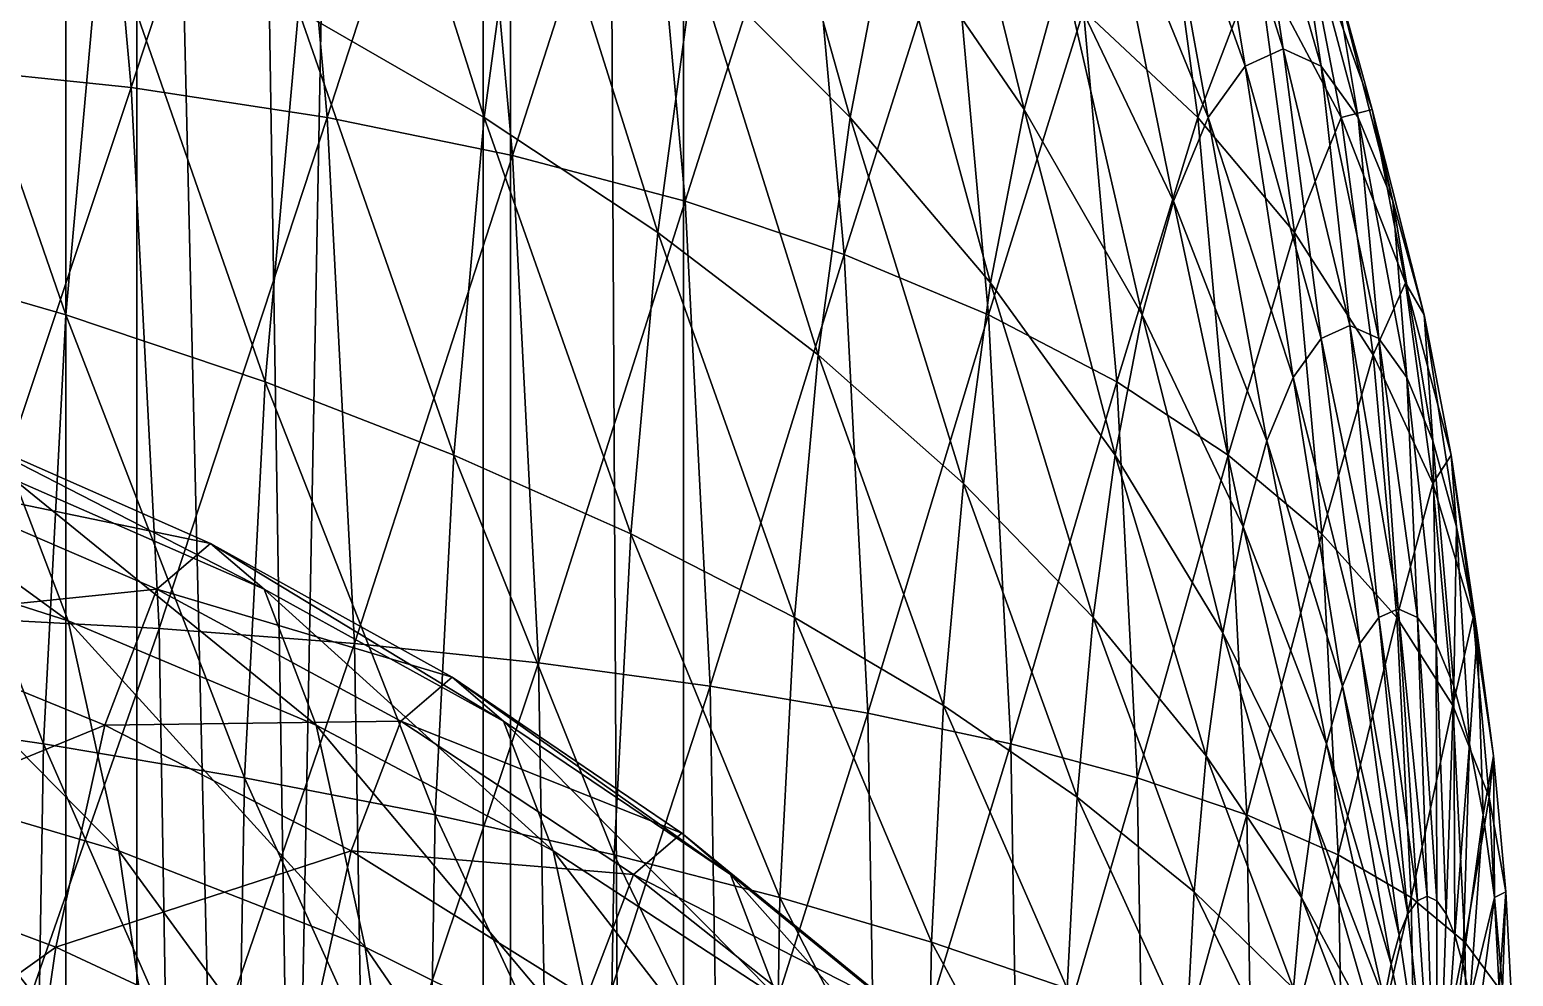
# Model space of a CAD drawing. Header units: metres. Extents: x -1.83 to 1.83, y -2.28 to 6.34.
# Drawn here: x 0.6056 to 0.8735, y 1.2581 to 1.4289 of the extents above; entities that cross this region are included whole.
import ezdxf

# ---------------------------------------------------------------- set-up
doc = ezdxf.new("R2010")
doc.units = ezdxf.units.M

msp = doc.modelspace()

# ---------------------------------------------------------------- linework, layer by layer
at = {"layer": 'Prism 17'}
for points in [[(-0.6875, -1.03535, 0.03927), (0.6875, 2.96465, 0.03927), (0.6875, -1.03535, 0.03927)], [(-0.6875, -1.03535, 0.03927), (-0.6875, 2.96465, 0.03927), (0.6875, 2.96465, 0.03927)], [(0.625, -1.03535, -0.05448), (0.5625, 2.96465, 0.00802), (0.5625, -1.03535, 0.00802)], [(0.625, -1.03535, -0.05448), (0.625, 2.96465, -0.05448), (0.5625, 2.96465, 0.00802)], [(0.6875, -1.03535, 0.03927), (0.625, 2.96465, -0.05448), (0.625, -1.03535, -0.05448)], [(0.6875, -1.03535, 0.03927), (0.6875, 2.96465, 0.03927), (0.625, 2.96465, -0.05448)]]:
    msp.add_3dface(points, dxfattribs=at)
at = {"layer": 'Prism 4'}
for points in [[(0.46953, -1.04699, 0.2558), (0.61219, 4.95301, 0.30215), (0.61219, -1.04699, 0.30215)], [(0.46953, -1.04699, 0.2558), (0.46953, 4.95301, 0.2558), (0.61219, 4.95301, 0.30215)], [(0.69247, -1.04699, 0.05506), (0.54981, 4.95301, 0.0087), (0.54981, -1.04699, 0.0087)], [(0.69247, -1.04699, 0.05506), (0.69247, 4.95301, 0.05506), (0.54981, 4.95301, 0.0087)], [(0.61219, -1.04699, 0.30215), (0.72366, 4.95301, 0.20178), (0.72366, -1.04699, 0.20178)], [(0.61219, -1.04699, 0.30215), (0.61219, 4.95301, 0.30215), (0.72366, 4.95301, 0.20178)], [(0.72366, -1.04699, 0.20178), (0.69247, 4.95301, 0.05506), (0.69247, -1.04699, 0.05506)], [(0.72366, -1.04699, 0.20178), (0.72366, 4.95301, 0.20178), (0.69247, 4.95301, 0.05506)]]:
    msp.add_3dface(points, dxfattribs=at)
at = {"layer": 'Sphere 5'}
for points in [[(0.61575, 1.51001, 0.2049), (0.57849, 1.51568, 0.1698), (0.58689, 1.42233, 0.15979)], [(0.61575, 1.51001, 0.2049), (0.58689, 1.42233, 0.15979), (0.62398, 1.41845, 0.19509)], [(0.65136, 1.50214, 0.24012), (0.61575, 1.51001, 0.2049), (0.62398, 1.41845, 0.19509)], [(0.65136, 1.50214, 0.24012), (0.62398, 1.41845, 0.19509), (0.65937, 1.41307, 0.23058)], [(0.68506, 1.49213, 0.27519), (0.65136, 1.50214, 0.24012), (0.65937, 1.41307, 0.23058)], [(0.68769, 1.41307, 0.59263), (0.65415, 1.43236, 0.57758), (0.66233, 1.49294, 0.56783)], [(0.68506, 1.49213, 0.27519), (0.65937, 1.41307, 0.23058), (0.69278, 1.40622, 0.26599)], [(0.68769, 1.41307, 0.59263), (0.66233, 1.49294, 0.56783), (0.69512, 1.46814, 0.58377)], [(0.71659, 1.48004, 0.30985), (0.68506, 1.49213, 0.27519), (0.69278, 1.40622, 0.26599)], [(0.75373, 1.41307, 0.60724), (0.72567, 1.44144, 0.59694), (0.73385, 1.48386, 0.58719)], [(0.75373, 1.41307, 0.60724), (0.73385, 1.48386, 0.58719), (0.76086, 1.45005, 0.59875)], [(0.71659, 1.48004, 0.30985), (0.69278, 1.40622, 0.26599), (0.72397, 1.39795, 0.30105)], [(0.74571, 1.46598, 0.34382), (0.71659, 1.48004, 0.30985), (0.72397, 1.39795, 0.30105)], [(0.78513, 1.41448, 0.60742), (0.76086, 1.45005, 0.59875), (0.76912, 1.48004, 0.5889)], [(0.78513, 1.41448, 0.60742), (0.76912, 1.48004, 0.5889), (0.79211, 1.43983, 0.5991)], [(0.82504, 1.42233, 0.59103), (0.80807, 1.46995, 0.58008), (0.81656, 1.4738, 0.56996)], [(0.82504, 1.42233, 0.59103), (0.81656, 1.4738, 0.56996), (0.83191, 1.42544, 0.58284)], [(0.83191, 1.42544, 0.58284), (0.81656, 1.4738, 0.56996), (0.82505, 1.46995, 0.55985)], [(0.71903, 1.39231, 0.60484), (0.68769, 1.41307, 0.59263), (0.69512, 1.46814, 0.58377)], [(0.71903, 1.39231, 0.60484), (0.69512, 1.46814, 0.58377), (0.72567, 1.44144, 0.59694)], [(0.80907, 1.46814, 0.44797), (0.79586, 1.43236, 0.4087), (0.8165, 1.41307, 0.43911)], [(0.81837, 1.41307, 0.59897), (0.79984, 1.45851, 0.5899), (0.80807, 1.46995, 0.58008)], [(0.81837, 1.41307, 0.59897), (0.80807, 1.46995, 0.58008), (0.82504, 1.42233, 0.59103)], [(0.82734, 1.44145, 0.47577), (0.80907, 1.46814, 0.44797), (0.8165, 1.41307, 0.43911)], [(0.83878, 1.42233, 0.57465), (0.82505, 1.46995, 0.55985), (0.83329, 1.45851, 0.55003)], [(0.83191, 1.42544, 0.58284), (0.82505, 1.46995, 0.55985), (0.83878, 1.42233, 0.57465)], [(0.61215, 1.37743, 0.56759), (0.57457, 1.38833, 0.54778), (0.58155, 1.46598, 0.53946)], [(0.61215, 1.37743, 0.56759), (0.58155, 1.46598, 0.53946), (0.61868, 1.45005, 0.55981)], [(0.74571, 1.46598, 0.34382), (0.72397, 1.39795, 0.30105), (0.75269, 1.38833, 0.3355)], [(0.7722, 1.45005, 0.37686), (0.74571, 1.46598, 0.34382), (0.75269, 1.38833, 0.3355)], [(0.81212, 1.39795, 0.60642), (0.79211, 1.43983, 0.5991), (0.79984, 1.45851, 0.5899)], [(0.81212, 1.39795, 0.60642), (0.79984, 1.45851, 0.5899), (0.81837, 1.41307, 0.59897)], [(0.84544, 1.41307, 0.56671), (0.83329, 1.45851, 0.55003), (0.84101, 1.43983, 0.54083)], [(0.83878, 1.42233, 0.57465), (0.83329, 1.45851, 0.55003), (0.84544, 1.41307, 0.56671)], [(0.64813, 1.36534, 0.58476), (0.61215, 1.37743, 0.56759), (0.61868, 1.45005, 0.55981)], [(0.64813, 1.36534, 0.58476), (0.61868, 1.45005, 0.55981), (0.65415, 1.43236, 0.57758)], [(0.7722, 1.45005, 0.37686), (0.75269, 1.38833, 0.3355), (0.77873, 1.37743, 0.36907)], [(0.77911, 1.38322, 0.61461), (0.75373, 1.41307, 0.60724), (0.76086, 1.45005, 0.59875)], [(0.77911, 1.38322, 0.61461), (0.76086, 1.45005, 0.59875), (0.78513, 1.41448, 0.60742)], [(0.79586, 1.43236, 0.4087), (0.7722, 1.45005, 0.37686), (0.77873, 1.37743, 0.36907)], [(0.83523, 1.45005, 0.51011), (0.82734, 1.44145, 0.47577), (0.84236, 1.41307, 0.50161)], [(0.84799, 1.41448, 0.53251), (0.83523, 1.45005, 0.51011), (0.84236, 1.41307, 0.50161)], [(0.84101, 1.43983, 0.54083), (0.83523, 1.45005, 0.51011), (0.84799, 1.41448, 0.53251)], [(0.74795, 1.37023, 0.61414), (0.71903, 1.39231, 0.60484), (0.72567, 1.44144, 0.59694)], [(0.74795, 1.37023, 0.61414), (0.72567, 1.44144, 0.59694), (0.75373, 1.41307, 0.60724)], [(0.82734, 1.44145, 0.47577), (0.8165, 1.41307, 0.43911), (0.83398, 1.39231, 0.46786)], [(0.84236, 1.41307, 0.50161), (0.82734, 1.44145, 0.47577), (0.83398, 1.39231, 0.46786)], [(0.80647, 1.37743, 0.61315), (0.78513, 1.41448, 0.60742), (0.79211, 1.43983, 0.5991)], [(0.80647, 1.37743, 0.61315), (0.79211, 1.43983, 0.5991), (0.81212, 1.39795, 0.60642)], [(0.85169, 1.39795, 0.55926), (0.84101, 1.43983, 0.54083), (0.84799, 1.41448, 0.53251)], [(0.84544, 1.41307, 0.56671), (0.84101, 1.43983, 0.54083), (0.85169, 1.39795, 0.55926)], [(0.68221, 1.35214, 0.59916), (0.64813, 1.36534, 0.58476), (0.65415, 1.43236, 0.57758)], [(0.68221, 1.35214, 0.59916), (0.65415, 1.43236, 0.57758), (0.68769, 1.41307, 0.59263)], [(0.79586, 1.43236, 0.4087), (0.77873, 1.37743, 0.36907), (0.80188, 1.36534, 0.40152)], [(0.8165, 1.41307, 0.43911), (0.79586, 1.43236, 0.4087), (0.80188, 1.36534, 0.40152)], [(0.83877, 1.37316, 0.59915), (0.82504, 1.42233, 0.59103), (0.83191, 1.42544, 0.58284)], [(0.83877, 1.37316, 0.59915), (0.83191, 1.42544, 0.58284), (0.84397, 1.37552, 0.59296)], [(0.84397, 1.37552, 0.59296), (0.83191, 1.42544, 0.58284), (0.83878, 1.42233, 0.57465)], [(0.62398, 1.41845, 0.19509), (0.58689, 1.42233, 0.15979), (0.59203, 1.32284, 0.15367)], [(0.83372, 1.36616, 0.60516), (0.81837, 1.41307, 0.59897), (0.82504, 1.42233, 0.59103)], [(0.83372, 1.36616, 0.60516), (0.82504, 1.42233, 0.59103), (0.83877, 1.37316, 0.59915)], [(0.84917, 1.37316, 0.58676), (0.83878, 1.42233, 0.57465), (0.84544, 1.41307, 0.56671)], [(0.84397, 1.37552, 0.59296), (0.83878, 1.42233, 0.57465), (0.84917, 1.37316, 0.58676)], [(0.62398, 1.41845, 0.19509), (0.59203, 1.32284, 0.15367), (0.62902, 1.32087, 0.18908)], [(0.65937, 1.41307, 0.23058), (0.62398, 1.41845, 0.19509), (0.62902, 1.32087, 0.18908)], [(0.80159, 1.35214, 0.61897), (0.77911, 1.38322, 0.61461), (0.78513, 1.41448, 0.60742)], [(0.80159, 1.35214, 0.61897), (0.78513, 1.41448, 0.60742), (0.80647, 1.37743, 0.61315)], [(0.84799, 1.41448, 0.53251), (0.84236, 1.41307, 0.50161), (0.85402, 1.38322, 0.52532)], [(0.85734, 1.37743, 0.55253), (0.84799, 1.41448, 0.53251), (0.85402, 1.38322, 0.52532)], [(0.85169, 1.39795, 0.55926), (0.84799, 1.41448, 0.53251), (0.85734, 1.37743, 0.55253)], [(0.65937, 1.41307, 0.23058), (0.62902, 1.32087, 0.18908), (0.66427, 1.31814, 0.22473)], [(0.69278, 1.40622, 0.26599), (0.65937, 1.41307, 0.23058), (0.66427, 1.31814, 0.22473)], [(0.71414, 1.33794, 0.61067), (0.68221, 1.35214, 0.59916), (0.68769, 1.41307, 0.59263)], [(0.71414, 1.33794, 0.61067), (0.68769, 1.41307, 0.59263), (0.71903, 1.39231, 0.60484)], [(0.77422, 1.34702, 0.62043), (0.74795, 1.37023, 0.61414), (0.75373, 1.41307, 0.60724)], [(0.77422, 1.34702, 0.62043), (0.75373, 1.41307, 0.60724), (0.77911, 1.38322, 0.61461)], [(0.8165, 1.41307, 0.43911), (0.80188, 1.36534, 0.40152), (0.82198, 1.35214, 0.43258)], [(0.82899, 1.35472, 0.6108), (0.81212, 1.39795, 0.60642), (0.81837, 1.41307, 0.59897)], [(0.83398, 1.39231, 0.46786), (0.8165, 1.41307, 0.43911), (0.82198, 1.35214, 0.43258)], [(0.82899, 1.35472, 0.6108), (0.81837, 1.41307, 0.59897), (0.83372, 1.36616, 0.60516)], [(0.84236, 1.41307, 0.50161), (0.83398, 1.39231, 0.46786), (0.84815, 1.37023, 0.49472)], [(0.85402, 1.38322, 0.52532), (0.84236, 1.41307, 0.50161), (0.84815, 1.37023, 0.49472)], [(0.85421, 1.36616, 0.58075), (0.84544, 1.41307, 0.56671), (0.85169, 1.39795, 0.55926)], [(0.84917, 1.37316, 0.58676), (0.84544, 1.41307, 0.56671), (0.85421, 1.36616, 0.58075)], [(0.69278, 1.40622, 0.26599), (0.66427, 1.31814, 0.22473), (0.69751, 1.31466, 0.26035)], [(0.72397, 1.39795, 0.30105), (0.69278, 1.40622, 0.26599), (0.69751, 1.31466, 0.26035)], [(0.72397, 1.39795, 0.30105), (0.69751, 1.31466, 0.26035), (0.72849, 1.31046, 0.29566)], [(0.75269, 1.38833, 0.3355), (0.72397, 1.39795, 0.30105), (0.72849, 1.31046, 0.29566)], [(0.82472, 1.33919, 0.6159), (0.80647, 1.37743, 0.61315), (0.81212, 1.39795, 0.60642)], [(0.82472, 1.33919, 0.6159), (0.81212, 1.39795, 0.60642), (0.82899, 1.35472, 0.6108)], [(0.85894, 1.35472, 0.57511), (0.85169, 1.39795, 0.55926), (0.85734, 1.37743, 0.55253)], [(0.85421, 1.36616, 0.58075), (0.85169, 1.39795, 0.55926), (0.85894, 1.35472, 0.57511)], [(0.74369, 1.32284, 0.61921), (0.71414, 1.33794, 0.61067), (0.71903, 1.39231, 0.60484)], [(0.74369, 1.32284, 0.61921), (0.71903, 1.39231, 0.60484), (0.74795, 1.37023, 0.61414)], [(0.83398, 1.39231, 0.46786), (0.82198, 1.35214, 0.43258), (0.83887, 1.33794, 0.46203)], [(0.84815, 1.37023, 0.49472), (0.83398, 1.39231, 0.46786), (0.83887, 1.33794, 0.46203)], [(0.60816, 1.30005, 0.57236), (0.57029, 1.30558, 0.55287), (0.57457, 1.38833, 0.54778)], [(0.60816, 1.30005, 0.57236), (0.57457, 1.38833, 0.54778), (0.61215, 1.37743, 0.56759)], [(0.75269, 1.38833, 0.3355), (0.72849, 1.31046, 0.29566), (0.75697, 1.30558, 0.3304)], [(0.77873, 1.37743, 0.36907), (0.75269, 1.38833, 0.3355), (0.75697, 1.30558, 0.3304)], [(0.79764, 1.32284, 0.62368), (0.77422, 1.34702, 0.62043), (0.77911, 1.38322, 0.61461)], [(0.79764, 1.32284, 0.62368), (0.77911, 1.38322, 0.61461), (0.80159, 1.35214, 0.61897)], [(0.85402, 1.38322, 0.52532), (0.84815, 1.37023, 0.49472), (0.85891, 1.34702, 0.5195)], [(0.86222, 1.35214, 0.54671), (0.85402, 1.38322, 0.52532), (0.85891, 1.34702, 0.5195)], [(0.85734, 1.37743, 0.55253), (0.85402, 1.38322, 0.52532), (0.86222, 1.35214, 0.54671)], [(0.64443, 1.2939, 0.58916), (0.60816, 1.30005, 0.57236), (0.61215, 1.37743, 0.56759)], [(0.64443, 1.2939, 0.58916), (0.61215, 1.37743, 0.56759), (0.64813, 1.36534, 0.58476)], [(0.77873, 1.37743, 0.36907), (0.75697, 1.30558, 0.3304), (0.78273, 1.30005, 0.36431)], [(0.80188, 1.36534, 0.40152), (0.77873, 1.37743, 0.36907), (0.78273, 1.30005, 0.36431)], [(0.82103, 1.32005, 0.6203), (0.80159, 1.35214, 0.61897), (0.80647, 1.37743, 0.61315)], [(0.82103, 1.32005, 0.6203), (0.80647, 1.37743, 0.61315), (0.82472, 1.33919, 0.6159)], [(0.86321, 1.33919, 0.57002), (0.85734, 1.37743, 0.55253), (0.86222, 1.35214, 0.54671)], [(0.85894, 1.35472, 0.57511), (0.85734, 1.37743, 0.55253), (0.86321, 1.33919, 0.57002)], [(0.84915, 1.32284, 0.6044), (0.83877, 1.37316, 0.59915), (0.84397, 1.37552, 0.59296)], [(0.84915, 1.32284, 0.6044), (0.84397, 1.37552, 0.59296), (0.85264, 1.32442, 0.60024)], [(0.85264, 1.32442, 0.60024), (0.84397, 1.37552, 0.59296), (0.84917, 1.37316, 0.58676)], [(0.84577, 1.31814, 0.60843), (0.83372, 1.36616, 0.60516), (0.83877, 1.37316, 0.59915)], [(0.84577, 1.31814, 0.60843), (0.83877, 1.37316, 0.59915), (0.84915, 1.32284, 0.6044)], [(0.85613, 1.32284, 0.59608), (0.84917, 1.37316, 0.58676), (0.85421, 1.36616, 0.58075)], [(0.85264, 1.32442, 0.60024), (0.84917, 1.37316, 0.58676), (0.85613, 1.32284, 0.59608)], [(0.77061, 1.30696, 0.62472), (0.74369, 1.32284, 0.61921), (0.74795, 1.37023, 0.61414)], [(0.77061, 1.30696, 0.62472), (0.74795, 1.37023, 0.61414), (0.77422, 1.34702, 0.62043)], [(0.84815, 1.37023, 0.49472), (0.83887, 1.33794, 0.46203), (0.85241, 1.32284, 0.48964)], [(0.85891, 1.34702, 0.5195), (0.84815, 1.37023, 0.49472), (0.85241, 1.32284, 0.48964)], [(0.8426, 1.31046, 0.61221), (0.82899, 1.35472, 0.6108), (0.83372, 1.36616, 0.60516)], [(0.8426, 1.31046, 0.61221), (0.83372, 1.36616, 0.60516), (0.84577, 1.31814, 0.60843)], [(0.85952, 1.31814, 0.59205), (0.85421, 1.36616, 0.58075), (0.85894, 1.35472, 0.57511)], [(0.85613, 1.32284, 0.59608), (0.85421, 1.36616, 0.58075), (0.85952, 1.31814, 0.59205)], [(0.67885, 1.2872, 0.60315), (0.64443, 1.2939, 0.58916), (0.64813, 1.36534, 0.58476)], [(0.67885, 1.2872, 0.60315), (0.64813, 1.36534, 0.58476), (0.68221, 1.35214, 0.59916)], [(0.80188, 1.36534, 0.40152), (0.78273, 1.30005, 0.36431), (0.80558, 1.29391, 0.39712)], [(0.82198, 1.35214, 0.43258), (0.80188, 1.36534, 0.40152), (0.80558, 1.29391, 0.39712)], [(0.83973, 1.30005, 0.61563), (0.82472, 1.33919, 0.6159), (0.82899, 1.35472, 0.6108)], [(0.83973, 1.30005, 0.61563), (0.82899, 1.35472, 0.6108), (0.8426, 1.31046, 0.61221)], [(0.86269, 1.31046, 0.58827), (0.85894, 1.35472, 0.57511), (0.86321, 1.33919, 0.57002)], [(0.85952, 1.31814, 0.59205), (0.85894, 1.35472, 0.57511), (0.86269, 1.31046, 0.58827)], [(0.71115, 1.27999, 0.61424), (0.67885, 1.2872, 0.60315), (0.68221, 1.35214, 0.59916)], [(0.71115, 1.27999, 0.61424), (0.68221, 1.35214, 0.59916), (0.71414, 1.33794, 0.61067)], [(0.81803, 1.29788, 0.62386), (0.79764, 1.32284, 0.62368), (0.80159, 1.35214, 0.61897)], [(0.81803, 1.29788, 0.62386), (0.80159, 1.35214, 0.61897), (0.82103, 1.32005, 0.6203)], [(0.82198, 1.35214, 0.43258), (0.80558, 1.29391, 0.39712), (0.82534, 1.2872, 0.42858)], [(0.83887, 1.33794, 0.46203), (0.82198, 1.35214, 0.43258), (0.82534, 1.2872, 0.42858)], [(0.86222, 1.35214, 0.54671), (0.85891, 1.34702, 0.5195), (0.86618, 1.32284, 0.542)], [(0.8669, 1.32005, 0.56562), (0.86222, 1.35214, 0.54671), (0.86618, 1.32284, 0.542)], [(0.86321, 1.33919, 0.57002), (0.86222, 1.35214, 0.54671), (0.8669, 1.32005, 0.56562)], [(0.79472, 1.29042, 0.62716), (0.77061, 1.30696, 0.62472), (0.77422, 1.34702, 0.62043)], [(0.79472, 1.29042, 0.62716), (0.77422, 1.34702, 0.62043), (0.79764, 1.32284, 0.62368)], [(0.85891, 1.34702, 0.5195), (0.85241, 1.32284, 0.48964), (0.86251, 1.30696, 0.5152)], [(0.86618, 1.32284, 0.542), (0.85891, 1.34702, 0.5195), (0.86251, 1.30696, 0.5152)], [(0.83725, 1.2872, 0.61858), (0.82103, 1.32005, 0.6203), (0.82472, 1.33919, 0.6159)], [(0.83725, 1.2872, 0.61858), (0.82472, 1.33919, 0.6159), (0.83973, 1.30005, 0.61563)], [(0.86269, 1.31046, 0.58827), (0.86321, 1.33919, 0.57002), (0.86556, 1.30005, 0.58485)], [(0.86556, 1.30005, 0.58485), (0.86321, 1.33919, 0.57002), (0.8669, 1.32005, 0.56562)], [(0.74108, 1.27233, 0.62233), (0.71115, 1.27999, 0.61424), (0.71414, 1.33794, 0.61067)], [(0.74108, 1.27233, 0.62233), (0.71414, 1.33794, 0.61067), (0.74369, 1.32284, 0.61921)], [(0.83887, 1.33794, 0.46203), (0.82534, 1.2872, 0.42858), (0.84186, 1.27999, 0.45846)], [(0.85241, 1.32284, 0.48964), (0.83887, 1.33794, 0.46203), (0.84186, 1.27999, 0.45846)], [(0.85613, 1.27173, 0.60672), (0.84915, 1.32284, 0.6044), (0.85264, 1.32442, 0.60024)], [(0.85613, 1.27173, 0.60672), (0.85264, 1.32442, 0.60024), (0.85788, 1.27253, 0.60463)], [(0.85788, 1.27253, 0.60463), (0.85264, 1.32442, 0.60024), (0.85613, 1.32284, 0.59608)], [(0.62902, 1.32087, 0.18908), (0.59203, 1.32284, 0.15367), (0.59376, 1.22023, 0.1516)], [(0.62902, 1.32087, 0.18908), (0.59376, 1.22023, 0.1516), (0.63072, 1.22023, 0.18706)], [(0.66427, 1.31814, 0.22473), (0.62902, 1.32087, 0.18908), (0.63072, 1.22023, 0.18706)], [(0.76841, 1.26426, 0.62735), (0.74108, 1.27233, 0.62233), (0.74369, 1.32284, 0.61921)], [(0.76841, 1.26426, 0.62735), (0.74369, 1.32284, 0.61921), (0.77061, 1.30696, 0.62472)], [(0.81583, 1.27335, 0.62649), (0.79472, 1.29042, 0.62716), (0.79764, 1.32284, 0.62368)], [(0.81583, 1.27335, 0.62649), (0.79764, 1.32284, 0.62368), (0.81803, 1.29788, 0.62386)], [(0.85241, 1.32284, 0.48964), (0.84186, 1.27999, 0.45846), (0.85502, 1.27233, 0.48653)], [(0.85443, 1.26937, 0.60874), (0.84577, 1.31814, 0.60843), (0.84915, 1.32284, 0.6044)], [(0.85443, 1.26937, 0.60874), (0.84915, 1.32284, 0.6044), (0.85613, 1.27173, 0.60672)], [(0.86251, 1.30696, 0.5152), (0.85241, 1.32284, 0.48964), (0.85502, 1.27233, 0.48653)], [(0.85963, 1.27173, 0.60254), (0.85613, 1.32284, 0.59608), (0.85952, 1.31814, 0.59205)], [(0.85788, 1.27253, 0.60463), (0.85613, 1.32284, 0.59608), (0.85963, 1.27173, 0.60254)], [(0.86618, 1.32284, 0.542), (0.86251, 1.30696, 0.5152), (0.86909, 1.29042, 0.53852)], [(0.8699, 1.29788, 0.56205), (0.86618, 1.32284, 0.542), (0.86909, 1.29042, 0.53852)], [(0.8669, 1.32005, 0.56562), (0.86618, 1.32284, 0.542), (0.8699, 1.29788, 0.56205)], [(0.66427, 1.31814, 0.22473), (0.63072, 1.22023, 0.18706), (0.66593, 1.22023, 0.22276)], [(0.69751, 1.31466, 0.26035), (0.66427, 1.31814, 0.22473), (0.66593, 1.22023, 0.22276)], [(0.83524, 1.27233, 0.62098), (0.81803, 1.29788, 0.62386), (0.82103, 1.32005, 0.6203)], [(0.83524, 1.27233, 0.62098), (0.82103, 1.32005, 0.6203), (0.83725, 1.2872, 0.61858)], [(0.85284, 1.26552, 0.61064), (0.8426, 1.31046, 0.61221), (0.84577, 1.31814, 0.60843)], [(0.85284, 1.26552, 0.61064), (0.84577, 1.31814, 0.60843), (0.85443, 1.26937, 0.60874)], [(0.86133, 1.26937, 0.60052), (0.85952, 1.31814, 0.59205), (0.86269, 1.31046, 0.58827)], [(0.85963, 1.27173, 0.60254), (0.85952, 1.31814, 0.59205), (0.86133, 1.26937, 0.60052)], [(0.86556, 1.30005, 0.58485), (0.8669, 1.32005, 0.56562), (0.86803, 1.2872, 0.5819)], [(0.86803, 1.2872, 0.5819), (0.8669, 1.32005, 0.56562), (0.8699, 1.29788, 0.56205)], [(0.69751, 1.31466, 0.26035), (0.66593, 1.22023, 0.22276), (0.69911, 1.22023, 0.25845)], [(0.72849, 1.31046, 0.29566), (0.69751, 1.31466, 0.26035), (0.69911, 1.22023, 0.25845)], [(0.72849, 1.31046, 0.29566), (0.69911, 1.22023, 0.25845), (0.73001, 1.22023, 0.29385)], [(0.75697, 1.30558, 0.3304), (0.72849, 1.31046, 0.29566), (0.73001, 1.22023, 0.29385)], [(0.8514, 1.26029, 0.61236), (0.83973, 1.30005, 0.61563), (0.8426, 1.31046, 0.61221)], [(0.8514, 1.26029, 0.61236), (0.8426, 1.31046, 0.61221), (0.85284, 1.26552, 0.61064)], [(0.86133, 1.26937, 0.60052), (0.86269, 1.31046, 0.58827), (0.86292, 1.26552, 0.59862)], [(0.86292, 1.26552, 0.59862), (0.86269, 1.31046, 0.58827), (0.86556, 1.30005, 0.58485)], [(0.79294, 1.25587, 0.62928), (0.76841, 1.26426, 0.62735), (0.77061, 1.30696, 0.62472)], [(0.79294, 1.25587, 0.62928), (0.77061, 1.30696, 0.62472), (0.79472, 1.29042, 0.62716)], [(0.86251, 1.30696, 0.5152), (0.85502, 1.27233, 0.48653), (0.86472, 1.26426, 0.51258)], [(0.86909, 1.29042, 0.53852), (0.86251, 1.30696, 0.5152), (0.86472, 1.26426, 0.51258)], [(0.60681, 1.22023, 0.57396), (0.56885, 1.22023, 0.55459), (0.57029, 1.30558, 0.55287)], [(0.60681, 1.22023, 0.57396), (0.57029, 1.30558, 0.55287), (0.60816, 1.30005, 0.57236)], [(0.75697, 1.30558, 0.3304), (0.73001, 1.22023, 0.29385), (0.75841, 1.22023, 0.32869)], [(0.78273, 1.30005, 0.36431), (0.75697, 1.30558, 0.3304), (0.75841, 1.22023, 0.32869)], [(0.64319, 1.22023, 0.59064), (0.60681, 1.22023, 0.57396), (0.60816, 1.30005, 0.57236)], [(0.64319, 1.22023, 0.59064), (0.60816, 1.30005, 0.57236), (0.64443, 1.2939, 0.58916)], [(0.78273, 1.30005, 0.36431), (0.75841, 1.22023, 0.32869), (0.78407, 1.22023, 0.3627)], [(0.80558, 1.29391, 0.39712), (0.78273, 1.30005, 0.36431), (0.78407, 1.22023, 0.3627)], [(0.85015, 1.25385, 0.61384), (0.83725, 1.2872, 0.61858), (0.83973, 1.30005, 0.61563)], [(0.85015, 1.25385, 0.61384), (0.83973, 1.30005, 0.61563), (0.8514, 1.26029, 0.61236)], [(0.86292, 1.26552, 0.59862), (0.86556, 1.30005, 0.58485), (0.86436, 1.26029, 0.59691)], [(0.86436, 1.26029, 0.59691), (0.86556, 1.30005, 0.58485), (0.86803, 1.2872, 0.5819)], [(0.83376, 1.25587, 0.62274), (0.81583, 1.27335, 0.62649), (0.81803, 1.29788, 0.62386)], [(0.83376, 1.25587, 0.62274), (0.81803, 1.29788, 0.62386), (0.83524, 1.27233, 0.62098)], [(0.86803, 1.2872, 0.5819), (0.8699, 1.29788, 0.56205), (0.87004, 1.27233, 0.5795)], [(0.8699, 1.29788, 0.56205), (0.86909, 1.29042, 0.53852), (0.8721, 1.27335, 0.55942)], [(0.87004, 1.27233, 0.5795), (0.8699, 1.29788, 0.56205), (0.8721, 1.27335, 0.55942)], [(0.67772, 1.22023, 0.6045), (0.64319, 1.22023, 0.59064), (0.64443, 1.2939, 0.58916)], [(0.67772, 1.22023, 0.6045), (0.64443, 1.2939, 0.58916), (0.67885, 1.2872, 0.60315)], [(0.80558, 1.29391, 0.39712), (0.78407, 1.22023, 0.3627), (0.80682, 1.22023, 0.39564)], [(0.82534, 1.2872, 0.42858), (0.80558, 1.29391, 0.39712), (0.80682, 1.22023, 0.39564)], [(0.81447, 1.2472, 0.6281), (0.79294, 1.25587, 0.62928), (0.79472, 1.29042, 0.62716)], [(0.81447, 1.2472, 0.6281), (0.79472, 1.29042, 0.62716), (0.81583, 1.27335, 0.62649)], [(0.86909, 1.29042, 0.53852), (0.86472, 1.26426, 0.51258), (0.87088, 1.25587, 0.5364)], [(0.8721, 1.27335, 0.55942), (0.86909, 1.29042, 0.53852), (0.87088, 1.25587, 0.5364)], [(0.71014, 1.22023, 0.61544), (0.67772, 1.22023, 0.6045), (0.67885, 1.2872, 0.60315)], [(0.71014, 1.22023, 0.61544), (0.67885, 1.2872, 0.60315), (0.71115, 1.27999, 0.61424)], [(0.82534, 1.2872, 0.42858), (0.80682, 1.22023, 0.39564), (0.82647, 1.22023, 0.42724)], [(0.84186, 1.27999, 0.45846), (0.82534, 1.2872, 0.42858), (0.82647, 1.22023, 0.42724)], [(0.84914, 1.24638, 0.61504), (0.83524, 1.27233, 0.62098), (0.83725, 1.2872, 0.61858)], [(0.84914, 1.24638, 0.61504), (0.83725, 1.2872, 0.61858), (0.85015, 1.25385, 0.61384)], [(0.86436, 1.26029, 0.59691), (0.86803, 1.2872, 0.5819), (0.8656, 1.25385, 0.59543)], [(0.8656, 1.25385, 0.59543), (0.86803, 1.2872, 0.5819), (0.87004, 1.27233, 0.5795)], [(0.7402, 1.22023, 0.62337), (0.71014, 1.22023, 0.61544), (0.71115, 1.27999, 0.61424)], [(0.7402, 1.22023, 0.62337), (0.71115, 1.27999, 0.61424), (0.74108, 1.27233, 0.62233)], [(0.84186, 1.27999, 0.45846), (0.82647, 1.22023, 0.42724), (0.84287, 1.22023, 0.45726)], [(0.85502, 1.27233, 0.48653), (0.84186, 1.27999, 0.45846), (0.84287, 1.22023, 0.45726)], [(0.76767, 1.22023, 0.62824), (0.7402, 1.22023, 0.62337), (0.74108, 1.27233, 0.62233)], [(0.76767, 1.22023, 0.62824), (0.74108, 1.27233, 0.62233), (0.76841, 1.26426, 0.62735)], [(0.83286, 1.23832, 0.62382), (0.81447, 1.2472, 0.6281), (0.81583, 1.27335, 0.62649)], [(0.83286, 1.23832, 0.62382), (0.81583, 1.27335, 0.62649), (0.83376, 1.25587, 0.62274)], [(0.8484, 1.23812, 0.61592), (0.83376, 1.25587, 0.62274), (0.83524, 1.27233, 0.62098)], [(0.8484, 1.23812, 0.61592), (0.83524, 1.27233, 0.62098), (0.84914, 1.24638, 0.61504)], [(0.85502, 1.27233, 0.48653), (0.84287, 1.22023, 0.45726), (0.8559, 1.22023, 0.48548)], [(0.86472, 1.26426, 0.51258), (0.85502, 1.27233, 0.48653), (0.8559, 1.22023, 0.48548)], [(0.85963, 1.22023, 0.6061), (0.85613, 1.27173, 0.60672), (0.85788, 1.27253, 0.60463)], [(0.85963, 1.22023, 0.6061), (0.85788, 1.27253, 0.60463), (0.85963, 1.22023, 0.6061)], [(0.85963, 1.22023, 0.6061), (0.85788, 1.27253, 0.60463), (0.85963, 1.27173, 0.60254)], [(0.8656, 1.25385, 0.59543), (0.87004, 1.27233, 0.5795), (0.86661, 1.24638, 0.59422)], [(0.86661, 1.24638, 0.59422), (0.87004, 1.27233, 0.5795), (0.87152, 1.25587, 0.57774)], [(0.87004, 1.27233, 0.5795), (0.8721, 1.27335, 0.55942), (0.87152, 1.25587, 0.57774)], [(0.8721, 1.27335, 0.55942), (0.87088, 1.25587, 0.5364), (0.87346, 1.2472, 0.55781)], [(0.87152, 1.25587, 0.57774), (0.8721, 1.27335, 0.55942), (0.87346, 1.2472, 0.55781)], [(0.85963, 1.22023, 0.6061), (0.85443, 1.26937, 0.60874), (0.85613, 1.27173, 0.60672)], [(0.85963, 1.22023, 0.6061), (0.85613, 1.27173, 0.60672), (0.85963, 1.22023, 0.6061)], [(0.85963, 1.22023, 0.6061), (0.85963, 1.27173, 0.60254), (0.86133, 1.26937, 0.60052)], [(0.85963, 1.22023, 0.6061), (0.85963, 1.27173, 0.60254), (0.85963, 1.22023, 0.6061)], [(0.85963, 1.22023, 0.6061), (0.85284, 1.26552, 0.61064), (0.85443, 1.26937, 0.60874)], [(0.85963, 1.22023, 0.6061), (0.85443, 1.26937, 0.60874), (0.85963, 1.22023, 0.6061)], [(0.85963, 1.22023, 0.6061), (0.86133, 1.26937, 0.60052), (0.86292, 1.26552, 0.59862)], [(0.85963, 1.22023, 0.6061), (0.86133, 1.26937, 0.60052), (0.85963, 1.22023, 0.6061)], [(0.79234, 1.22023, 0.63), (0.76767, 1.22023, 0.62824), (0.76841, 1.26426, 0.62735)], [(0.79234, 1.22023, 0.63), (0.76841, 1.26426, 0.62735), (0.79294, 1.25587, 0.62928)], [(0.85963, 1.22023, 0.6061), (0.8514, 1.26029, 0.61236), (0.85284, 1.26552, 0.61064)], [(0.85963, 1.22023, 0.6061), (0.85284, 1.26552, 0.61064), (0.85963, 1.22023, 0.6061)], [(0.86472, 1.26426, 0.51258), (0.8559, 1.22023, 0.48548), (0.86546, 1.22023, 0.51169)], [(0.85963, 1.22023, 0.6061), (0.86292, 1.26552, 0.59862), (0.86436, 1.26029, 0.59691)], [(0.85963, 1.22023, 0.6061), (0.86292, 1.26552, 0.59862), (0.85963, 1.22023, 0.6061)], [(0.87088, 1.25587, 0.5364), (0.86472, 1.26426, 0.51258), (0.86546, 1.22023, 0.51169)], [(0.85963, 1.22023, 0.6061), (0.85015, 1.25385, 0.61384), (0.8514, 1.26029, 0.61236)], [(0.85963, 1.22023, 0.6061), (0.8514, 1.26029, 0.61236), (0.85963, 1.22023, 0.6061)], [(0.85963, 1.22023, 0.6061), (0.86436, 1.26029, 0.59691), (0.8656, 1.25385, 0.59543)], [(0.85963, 1.22023, 0.6061), (0.86436, 1.26029, 0.59691), (0.85963, 1.22023, 0.6061)]]:
    msp.add_3dface(points, dxfattribs=at)
at = {"layer": 'Sphere 6'}
for points in [[(0.61262, 1.32224, 0.1846), (0.55625, 1.36318, 0.17568), (0.60288, 1.34768, 0.15784)], [(0.61262, 1.32224, 0.1846), (0.56626, 1.33703, 0.20319), (0.55625, 1.36318, 0.17568)], [(0.63828, 1.33621, 0.1137), (0.59284, 1.35624, 0.13024), (0.58279, 1.34768, 0.10264)], [(0.64797, 1.32795, 0.14032), (0.59284, 1.35624, 0.13024), (0.63828, 1.33621, 0.1137)], [(0.64797, 1.32795, 0.14032), (0.60288, 1.34768, 0.15784), (0.59284, 1.35624, 0.13024)], [(0.62859, 1.32795, 0.08708), (0.58279, 1.34768, 0.10264), (0.57305, 1.32224, 0.07588)], [(0.63828, 1.33621, 0.1137), (0.58279, 1.34768, 0.10264), (0.62859, 1.32795, 0.08708)], [(0.65736, 1.30342, 0.16613), (0.60288, 1.34768, 0.15784), (0.64797, 1.32795, 0.14032)], [(0.65736, 1.30342, 0.16613), (0.61262, 1.32224, 0.1846), (0.60288, 1.34768, 0.15784)], [(0.62176, 1.2807, 0.20971), (0.56626, 1.33703, 0.20319), (0.61262, 1.32224, 0.1846)], [(0.62176, 1.2807, 0.20971), (0.57566, 1.29434, 0.229), (0.56626, 1.33703, 0.20319)], [(0.68191, 1.31204, 0.09782), (0.63828, 1.33621, 0.1137), (0.62859, 1.32795, 0.08708)], [(0.69117, 1.30415, 0.12326), (0.63828, 1.33621, 0.1137), (0.68191, 1.31204, 0.09782)], [(0.69117, 1.30415, 0.12326), (0.64797, 1.32795, 0.14032), (0.63828, 1.33621, 0.1137)], [(0.62859, 1.32795, 0.08708), (0.57305, 1.32224, 0.07588), (0.6192, 1.30342, 0.06127)], [(0.67265, 1.30415, 0.07238), (0.62859, 1.32795, 0.08708), (0.6192, 1.30342, 0.06127)], [(0.68191, 1.31204, 0.09782), (0.62859, 1.32795, 0.08708), (0.67265, 1.30415, 0.07238)], [(0.70014, 1.28071, 0.14792), (0.64797, 1.32795, 0.14032), (0.69117, 1.30415, 0.12326)], [(0.70014, 1.28071, 0.14792), (0.65736, 1.30342, 0.16613), (0.64797, 1.32795, 0.14032)], [(0.6192, 1.30342, 0.06127), (0.57305, 1.32224, 0.07588), (0.56391, 1.28071, 0.05077)], [(0.66618, 1.26336, 0.19035), (0.61262, 1.32224, 0.1846), (0.65736, 1.30342, 0.16613)], [(0.66618, 1.26336, 0.19035), (0.62176, 1.2807, 0.20971), (0.61262, 1.32224, 0.1846)], [(0.72339, 1.28392, 0.08272), (0.68191, 1.31204, 0.09782), (0.67265, 1.30415, 0.07238)], [(0.73215, 1.27645, 0.10678), (0.68191, 1.31204, 0.09782), (0.72339, 1.28392, 0.08272)], [(0.73215, 1.27645, 0.10678), (0.69117, 1.30415, 0.12326), (0.68191, 1.31204, 0.09782)], [(0.6192, 1.30342, 0.06127), (0.56391, 1.28071, 0.05077), (0.61038, 1.26336, 0.03705)], [(0.66367, 1.28071, 0.04772), (0.6192, 1.30342, 0.06127), (0.61038, 1.26336, 0.03705)], [(0.67265, 1.30415, 0.07238), (0.6192, 1.30342, 0.06127), (0.66367, 1.28071, 0.04772)], [(0.70857, 1.24243, 0.17106), (0.65736, 1.30342, 0.16613), (0.70014, 1.28071, 0.14792)], [(0.70857, 1.24243, 0.17106), (0.66618, 1.26336, 0.19035), (0.65736, 1.30342, 0.16613)], [(0.71463, 1.27645, 0.05866), (0.67265, 1.30415, 0.07238), (0.66367, 1.28071, 0.04772)], [(0.72339, 1.28392, 0.08272), (0.67265, 1.30415, 0.07238), (0.71463, 1.27645, 0.05866)], [(0.74064, 1.25428, 0.13011), (0.69117, 1.30415, 0.12326), (0.73215, 1.27645, 0.10678)], [(0.74064, 1.25428, 0.13011), (0.70014, 1.28071, 0.14792), (0.69117, 1.30415, 0.12326)], [(0.63002, 1.22433, 0.23241), (0.57566, 1.29434, 0.229), (0.62176, 1.2807, 0.20971)], [(0.63002, 1.22433, 0.23241), (0.58415, 1.23639, 0.25233), (0.57566, 1.29434, 0.229)], [(0.76241, 1.25205, 0.06852), (0.72339, 1.28392, 0.08272), (0.71463, 1.27645, 0.05866)], [(0.7706, 1.24507, 0.09102), (0.72339, 1.28392, 0.08272), (0.76241, 1.25205, 0.06852)], [(0.7706, 1.24507, 0.09102), (0.73215, 1.27645, 0.10678), (0.72339, 1.28392, 0.08272)], [(0.61038, 1.26336, 0.03705), (0.56391, 1.28071, 0.05077), (0.55565, 1.22433, 0.02807)], [(0.66367, 1.28071, 0.04772), (0.61038, 1.26336, 0.03705), (0.65525, 1.24243, 0.02458)], [(0.67414, 1.20899, 0.21224), (0.62176, 1.2807, 0.20971), (0.66618, 1.26336, 0.19035)], [(0.67414, 1.20899, 0.21224), (0.63002, 1.22433, 0.23241), (0.62176, 1.2807, 0.20971)], [(0.70614, 1.25428, 0.03533), (0.66367, 1.28071, 0.04772), (0.65525, 1.24243, 0.02458)], [(0.71463, 1.27645, 0.05866), (0.66367, 1.28071, 0.04772), (0.70614, 1.25428, 0.03533)], [(0.74861, 1.21807, 0.152), (0.70014, 1.28071, 0.14792), (0.74064, 1.25428, 0.13011)], [(0.74861, 1.21807, 0.152), (0.70857, 1.24243, 0.17106), (0.70014, 1.28071, 0.14792)], [(0.75422, 1.24507, 0.04602), (0.71463, 1.27645, 0.05866), (0.70614, 1.25428, 0.03533)], [(0.76241, 1.25205, 0.06852), (0.71463, 1.27645, 0.05866), (0.75422, 1.24507, 0.04602)], [(0.77854, 1.22433, 0.11284), (0.73215, 1.27645, 0.10678), (0.7706, 1.24507, 0.09102)], [(0.77854, 1.22433, 0.11284), (0.74064, 1.25428, 0.13011), (0.73215, 1.27645, 0.10678)], [(0.61038, 1.26336, 0.03705), (0.55565, 1.22433, 0.02807), (0.60241, 1.20899, 0.01516)], [(0.65525, 1.24243, 0.02458), (0.61038, 1.26336, 0.03705), (0.60241, 1.20899, 0.01516)], [(0.71618, 1.19047, 0.19198), (0.66618, 1.26336, 0.19035), (0.70857, 1.24243, 0.17106)], [(0.71618, 1.19047, 0.19198), (0.67414, 1.20899, 0.21224), (0.66618, 1.26336, 0.19035)]]:
    msp.add_3dface(points, dxfattribs=at)

doc.saveas('drawing.dxf')
